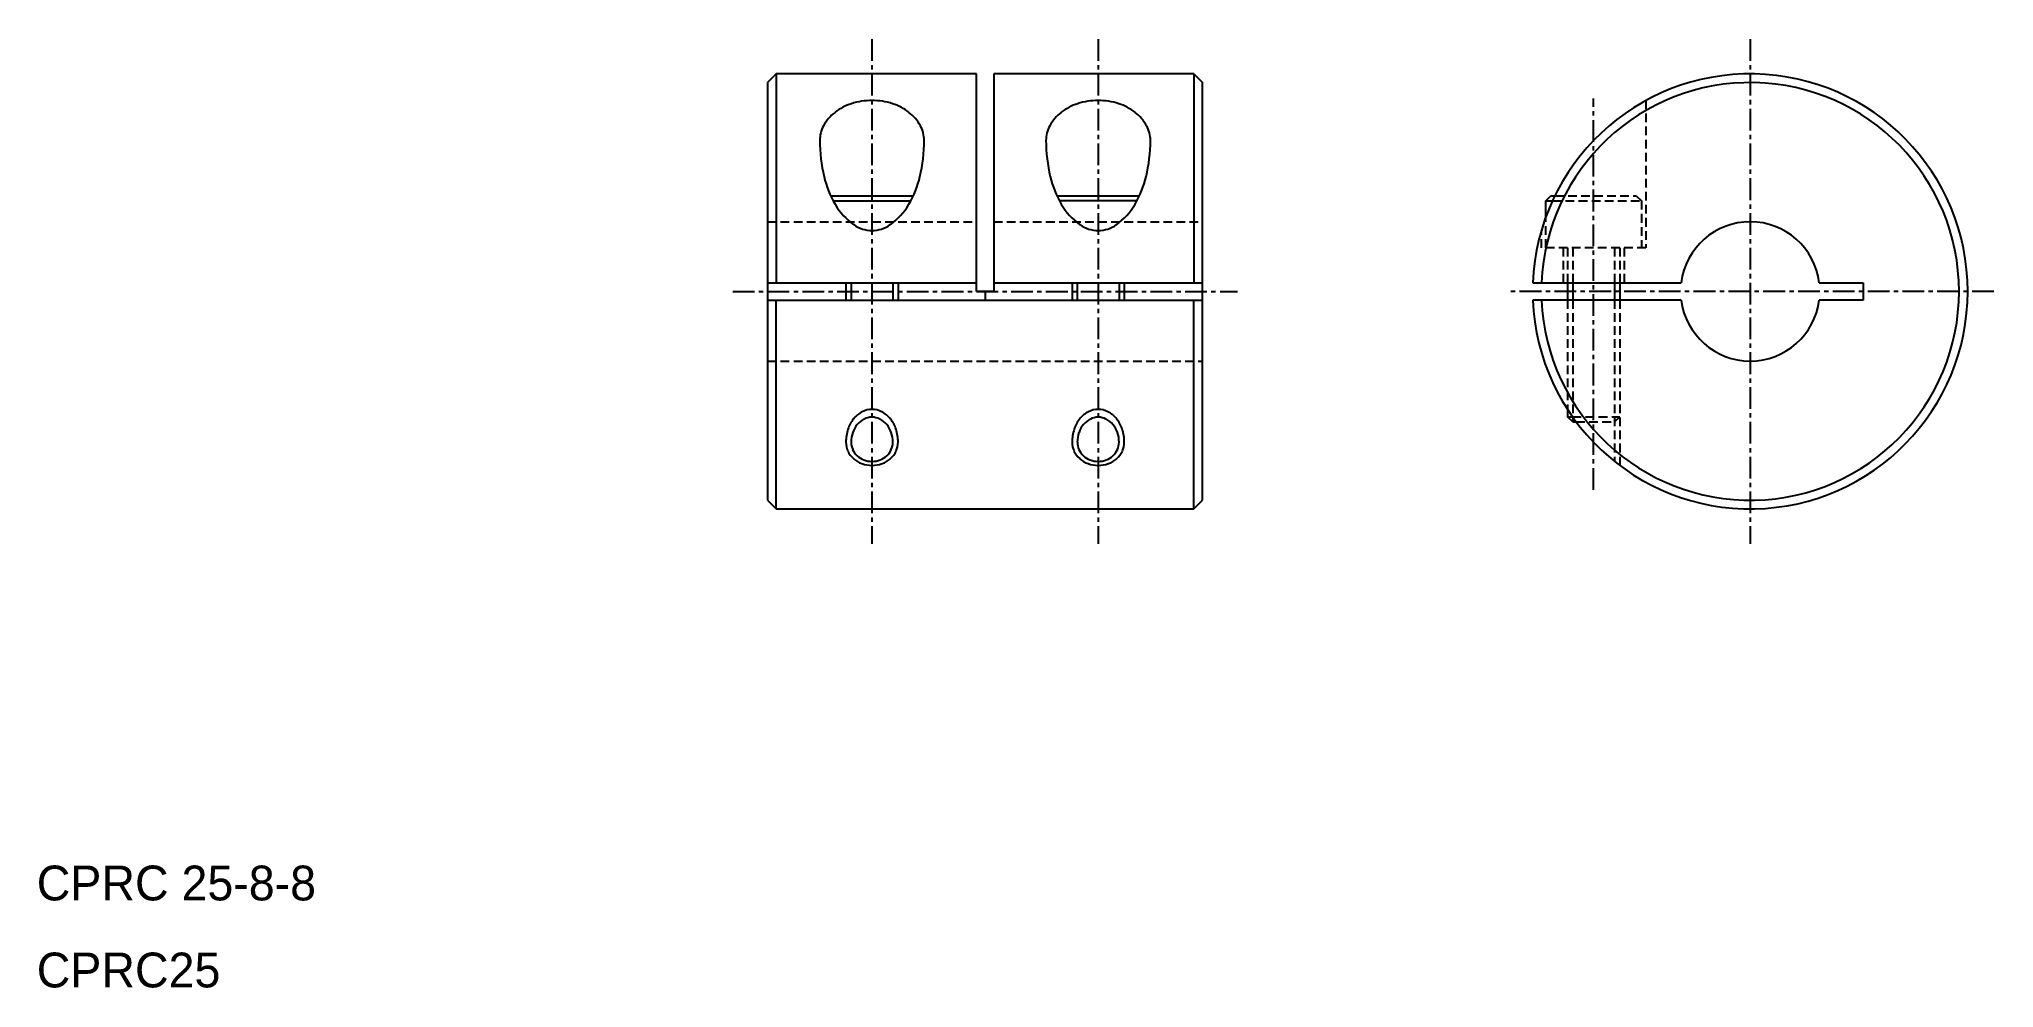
# Model space of a CAD drawing. Extents: x 10 to 122, y 10 to 64.
import ezdxf

# ---------------------------------------------------------------- set-up
doc = ezdxf.new("R2010")
doc.units = 0
doc.linetypes.add('CENTER', pattern=[2, 1.25, -0.25, 0.25, -0.25])
doc.linetypes.add('DASHED', pattern=[0.75, 0.5, -0.25])
doc.layers.get('0').update_dxf_attribs({"linetype": 'CONTINUOUS'})
doc.layers.add('CENTER', color=1, linetype='CENTER')

msp = doc.modelspace()

# ---------------------------------------------------------------- linework, layer by layer
at = {"color": 7, "linetype": 'CONTINUOUS'}
for p, q in [((52.5, 62.5), (52, 62)), ((52, 62), (52, 38)), ((64, 62.5), (52.5, 62.5)), ((52.5, 62.5), (52.5, 50.5)), ((64, 50), (64, 62.5)), ((76.5, 62.5), (65, 62.5)), ((65, 62.5), (65, 50)), ((76.5, 62.5), (76.5, 50.5)), ((76.5, 62.5), (77, 62)), ((77, 38), (77, 62)), ((55.63, 55.5), (60.37, 55.5)), ((55.78, 55.2), (60.22, 55.2)), ((68.63, 55.5), (73.37, 55.5)), ((73.22, 55.2), (68.78, 55.2)), ((96.72, 55.2), (97.02, 55.5)), ((96.72, 54.26), (96.72, 55.2)), ((96.72, 55.2), (97.11, 55.2)), ((97.02, 55.5), (97.25, 55.5)), ((102.22, 54.53), (102.22, 54.53)), ((102.22, 53.85), (102.22, 53.85)), ((52, 50.5), (64, 50.5)), ((52, 49.5), (77, 49.5)), ((52.5, 37.5), (52.5, 49.5)), ((56.5, 50.5), (56.5, 49.5)), ((59.5, 50.5), (59.5, 49.5)), ((65, 50), (64, 50)), ((64.5, 50), (64.5, 49.5)), ((65, 50.5), (77, 50.5)), ((69.5, 50.5), (69.5, 49.5)), ((72.5, 50.5), (72.5, 49.5)), ((76.5, 37.5), (76.5, 49.5)), ((95.98, 50.5), (104.51, 50.5)), ((104.51, 49.5), (95.98, 49.5)), ((97.97, 50.5), (97.97, 49.5)), ((100.97, 50.5), (100.97, 49.5)), ((112.44, 50.5), (114.97, 50.5)), ((114.97, 49.5), (112.44, 49.5)), ((114.97, 50.5), (114.97, 49.5)), ((97.97, 43.23), (97.97, 42.8)), ((98.27, 42.5), (97.97, 42.8)), ((97.97, 42.8), (98.26, 42.8)), ((98.27, 42.5), (98.47, 42.5)), ((52, 38), (52.5, 37.5)), ((52.5, 37.5), (76.5, 37.5)), ((76.5, 37.5), (77, 38))]:
    msp.add_line(p, q, dxfattribs=at)
at = {"color": 3, "linetype": 'DASHED'}
for p, q in [((102.47, 60.97), (102.47, 52.5)), ((97.11, 55.2), (102.22, 55.2)), ((97.25, 55.5), (101.92, 55.5)), ((101.92, 55.5), (102.22, 55.2)), ((102.22, 55.2), (102.22, 52.5)), ((52, 54), (64, 54)), ((65, 54), (77, 54)), ((96.72, 52.5), (96.72, 54.26)), ((96.47, 52.5), (96.47, 53.5)), ((102.47, 52.5), (96.47, 52.5)), ((97.72, 52.5), (97.72, 50.5)), ((97.97, 52.5), (97.97, 50.5)), ((98.27, 52.5), (98.27, 50.5)), ((100.67, 52.5), (100.67, 50.5)), ((100.97, 52.5), (100.97, 50.5)), ((101.22, 52.5), (101.22, 50.5)), ((97.97, 49.5), (97.97, 43.23)), ((98.27, 49.5), (98.27, 42.77)), ((100.67, 49.5), (100.67, 40.23)), ((100.97, 49.5), (100.97, 40)), ((52, 46), (77, 46)), ((98.26, 42.8), (100.97, 42.8)), ((100.67, 42.5), (100.97, 42.8)), ((98.47, 42.5), (100.67, 42.5))]:
    msp.add_line(p, q, dxfattribs=at)
at = {"color": 3, "linetype": 'CONTINUOUS'}
for p, q in [((56.8, 50.5), (56.8, 49.5)), ((59.2, 50.5), (59.2, 49.5)), ((69.8, 50.5), (69.8, 49.5)), ((72.2, 50.5), (72.2, 49.5)), ((98.27, 50.5), (98.27, 49.5)), ((100.67, 50.5), (100.67, 49.5)), ((98.27, 42.77), (98.27, 42.5))]:
    msp.add_line(p, q, dxfattribs=at)
at = {"color": 7, "linetype": 'CONTINUOUS'}
for centre, radius, start, end in [((108.47, 50), 12.5, 182.2924, 177.7076), ((108.47, 50), 12, 182.388, 177.612), ((57.75, 57.85), 3.08, 107.5546, 127.3699), ((58, 57.05), 3.92, 90, 107.5546), ((58, 57.05), 3.92, 72.4454, 90), ((58.25, 57.85), 3.08, 52.6301, 72.4454), ((70.75, 57.85), 3.08, 107.5546, 127.3699), ((71, 57.05), 3.92, 90, 107.5546), ((71, 57.05), 3.92, 72.4454, 90), ((71.25, 57.85), 3.08, 52.6301, 72.4454), ((57.36, 58.35), 2.44, 127.3699, 151.5264), ((58.64, 58.35), 2.44, 28.4736, 52.6301), ((70.36, 58.35), 2.44, 127.3699, 151.5264), ((71.64, 58.35), 2.44, 28.4736, 52.6301), ((56.77, 58.67), 1.77, 151.5264, 180), ((63.9, 58.67), 8.9, 180, 193.5033), ((52.1, 58.67), 8.9, 346.4967, 0), ((59.23, 58.67), 1.77, 0, 28.4736), ((69.77, 58.67), 1.77, 151.5264, 180), ((76.9, 58.67), 8.9, 180, 193.5033), ((65.1, 58.67), 8.9, 346.4967, 0), ((72.23, 58.67), 1.77, 0, 28.4736), ((60.98, 57.98), 5.9, 193.5033, 210.1029), ((55.02, 57.98), 5.9, 329.8971, 346.4967), ((73.98, 57.98), 5.9, 193.5033, 210.1029), ((68.02, 57.98), 5.9, 329.8971, 346.4967), ((59.15, 56.91), 3.78, 210.1029, 234.4552), ((56.85, 56.91), 3.78, 305.5448, 329.8971), ((72.15, 56.91), 3.78, 210.1029, 234.4552), ((69.85, 56.91), 3.78, 305.5448, 329.8971), ((108.47, 50), 4, 7.1808, 172.8192), ((58, 55.3), 1.8, 234.4552, 270), ((58, 55.3), 1.8, 270, 305.5448), ((71, 55.3), 1.8, 234.4552, 270), ((71, 55.3), 1.8, 270, 305.5448), ((108.47, 50), 4, 187.1808, 352.8192), ((58, 41.77), 1, 90, 116.5729), ((58, 41.77), 1, 63.4271, 90), ((71, 41.77), 1, 90, 116.5729), ((71, 41.77), 1, 63.4271, 90), ((58.54, 41.33), 1.74, 161.0666, 180), ((58.28, 41.42), 1.46, 140.3704, 161.0666), ((58.11, 41.56), 1.24, 116.5729, 140.3704), ((57.89, 41.56), 1.24, 39.6296, 63.4271), ((57.72, 41.42), 1.46, 18.9334, 39.6296), ((57.46, 41.33), 1.74, 0, 18.9334), ((71.54, 41.33), 1.74, 161.0666, 180), ((71.28, 41.42), 1.46, 140.3704, 161.0666), ((71.11, 41.56), 1.24, 116.5729, 140.3704), ((70.89, 41.56), 1.24, 39.6296, 63.4271), ((70.72, 41.42), 1.46, 18.9334, 39.6296), ((70.46, 41.33), 1.74, 0, 18.9334), ((57.8, 41.33), 0.998, 180, 204.4518), ((57.9, 41.37), 1.11, 204.4518, 227.6683), ((57.96, 41.44), 1.2, 227.6683, 249.3273), ((58.04, 41.44), 1.2, 290.6727, 312.3317), ((58.1, 41.37), 1.11, 312.3317, 335.5482), ((58.2, 41.33), 0.998, 335.5482, 0), ((70.8, 41.33), 0.998, 180, 204.4518), ((70.9, 41.37), 1.11, 204.4518, 227.6683), ((70.96, 41.44), 1.2, 227.6683, 249.3273), ((71.04, 41.44), 1.2, 290.6727, 312.3317), ((71.1, 41.37), 1.11, 312.3317, 335.5482), ((71.2, 41.33), 0.998, 335.5482, 0), ((58, 41.55), 1.32, 249.3273, 270), ((58, 41.55), 1.32, 270, 290.6727), ((71, 41.55), 1.32, 249.3273, 270), ((71, 41.55), 1.32, 270, 290.6727)]:
    msp.add_arc(centre, radius, start, end, dxfattribs=at)
at = {"color": 3, "linetype": 'CONTINUOUS'}
for centre, radius, start, end in [((58.17, 41.68), 1.58, 117.5896, 141.5973), ((58, 42.02), 1.2, 90, 117.5896), ((58, 42.02), 1.2, 62.4104, 90), ((57.83, 41.68), 1.58, 38.4027, 62.4104), ((71.17, 41.68), 1.58, 117.5896, 141.5973), ((71, 42.02), 1.2, 90, 117.5896), ((71, 42.02), 1.2, 62.4104, 90), ((70.83, 41.68), 1.58, 38.4027, 62.4104), ((58.88, 41.33), 2.38, 161.8233, 180), ((58.45, 41.47), 1.93, 141.5973, 161.8233), ((57.55, 41.47), 1.93, 18.1767, 38.4027), ((57.12, 41.33), 2.38, 0, 18.1767), ((71.88, 41.33), 2.38, 161.8233, 180), ((71.45, 41.47), 1.93, 141.5973, 161.8233), ((70.55, 41.47), 1.93, 18.1767, 38.4027), ((70.12, 41.33), 2.38, 0, 18.1767), ((57.68, 41.33), 1.18, 180, 205.1175), ((57.83, 41.4), 1.35, 205.1175, 228.5378), ((58.17, 41.4), 1.35, 311.4622, 334.8825), ((58.32, 41.33), 1.18, 334.8825, 0), ((70.68, 41.33), 1.18, 180, 205.1175), ((70.83, 41.4), 1.35, 205.1175, 228.5378), ((71.17, 41.4), 1.35, 311.4622, 334.8825), ((71.32, 41.33), 1.18, 334.8825, 0), ((57.93, 41.51), 1.5, 228.5378, 249.8985), ((58, 41.69), 1.69, 249.8985, 270), ((58, 41.69), 1.69, 270, 290.1015), ((58.07, 41.51), 1.5, 290.1015, 311.4622), ((70.93, 41.51), 1.5, 228.5378, 249.8985), ((71, 41.69), 1.69, 249.8985, 270), ((71, 41.69), 1.69, 270, 290.1015), ((71.07, 41.51), 1.5, 290.1015, 311.4622)]:
    msp.add_arc(centre, radius, start, end, dxfattribs=at)
at = {"layer": 'CENTER', "color": 1, "linetype": 'CENTER'}
for p, q in [((58, 64.5), (58, 35.5)), ((71, 64.5), (71, 35.5)), ((108.47, 64.5), (108.47, 35.5)), ((99.47, 38.6), (99.47, 61.08)), ((50, 50), (79, 50)), ((122.47, 50), (94.47, 50))]:
    msp.add_line(p, q, dxfattribs=at)

# ---------------------------------------------------------------- texts
at = {"color": 7, "linetype": 'CONTINUOUS'}
for s, p in [('CPRC 25-8-8', (10, 15)), ('CPRC25', (10, 10))]:
    msp.add_text(s, height=2, dxfattribs=at).set_placement(p)

doc.saveas('drawing.dxf')
